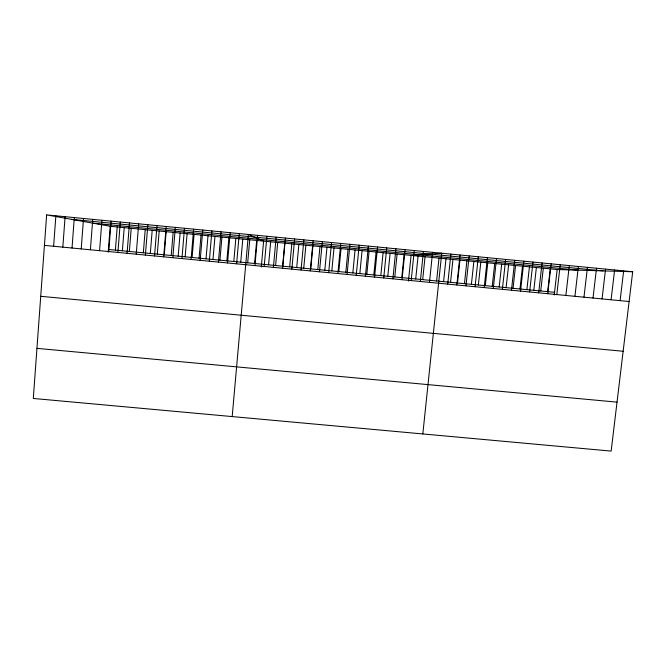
<?xml version="1.0" encoding="UTF-8"?>
<svg xmlns="http://www.w3.org/2000/svg" width="666" height="666" viewBox="0 0 666 666"><rect width="100%" height="100%" fill="white"/><g stroke="black" fill="none" stroke-linecap="round" stroke-linejoin="round"><path stroke-width="1" d="M46.645 214.902L33.3 398.459L611.147 451.098L632.7 271.745L46.645 214.902L110.206 226.265L557.159 269.539L632.7 271.745M53.63 246.262L55.869 215.801M62.829 247.144L65.093 216.691M72.028 248.027L74.309 217.582M81.219 248.909L83.516 218.481M90.401 249.792L92.724 219.372M99.575 250.674L101.923 220.263M108.192 252.214L110.206 226.265M108.749 251.548L111.122 221.154M115.401 250.108L117.216 226.94M117.915 252.431L120.305 222.044M122.386 250.782L124.217 227.622M127.081 253.313L129.487 222.935M129.379 251.457L131.219 228.296M136.239 254.187L138.67 223.826M143.34 252.797L145.205 229.653M145.388 255.07L147.844 224.717M150.316 253.463L152.198 230.328M154.537 255.944L157.01 225.608M157.293 254.137L159.182 231.002M163.678 256.826L166.175 226.498M164.261 254.803L166.167 231.685M171.229 255.478L173.152 232.359M172.81 257.7L175.333 227.381M178.197 256.144L180.128 233.033M181.943 258.575L184.482 228.272M185.156 256.81L187.104 233.708M191.067 259.457L193.623 229.154M192.116 257.484L194.072 234.382M199.076 258.15L201.04 235.056M200.183 260.331L202.764 230.045M206.027 258.816L208.008 235.731M209.299 261.205L211.905 230.927M212.978 259.482L214.968 236.405M218.406 262.079L221.029 231.818M219.922 260.156L221.928 237.079M226.865 260.822L228.888 237.754M227.514 262.953L230.161 232.7M233.808 261.488L235.839 238.428M236.605 263.828L239.277 233.583M240.742 262.154L242.79 239.102M232.184 416.575L248.393 234.465L263.619 241.117L261.288 266.916M247.677 262.82L249.733 239.768M254.612 263.486L256.676 240.443M254.945 265.584L257.65 235.364M264.177 266.475L266.908 236.264M268.581 264.827L270.671 241.8M273.401 267.357L276.157 237.163M275.616 265.501L277.722 242.482M282.65 266.184L284.773 243.165M282.625 268.248L285.406 238.062M289.685 266.858L291.816 243.848M291.85 269.131L294.647 238.952M296.711 267.532L298.859 244.53M301.057 270.013L303.879 239.852M303.738 268.207L305.894 245.213M310.264 270.895L313.112 240.742M310.764 268.881L312.928 245.887M317.782 269.555L319.963 246.57M319.472 271.786L322.327 241.641M324.8 270.23L326.989 247.252M328.663 272.669L331.551 242.532M331.81 270.904L334.016 247.935M337.853 273.551L340.759 243.431M338.819 271.578L341.034 248.609M345.829 272.252L348.052 249.292M347.044 274.434L349.966 244.322M352.83 272.918L355.07 249.966M356.218 275.308L359.165 245.213M359.831 273.593L362.079 250.649M365.393 276.19L368.365 246.104M366.824 274.267L369.089 251.332M373.817 274.941L376.099 252.006M374.567 277.073L377.555 246.994M380.81 275.607L383.1 252.689M383.733 277.955L386.738 247.885M387.795 276.282L390.101 253.363M392.89 278.829L395.92 248.776M394.78 276.956L397.103 254.037M401.765 277.622L404.096 254.72M402.039 279.712L405.095 249.667M408.458 281.035L411.08 255.394L441.741 253.222L422.827 433.941M411.188 280.586L414.26 250.558M415.717 278.962L418.073 256.069M420.329 281.468L423.426 251.448M422.685 279.637L425.058 256.743M429.47 282.342L432.584 252.331M436.621 280.969L439.011 258.1M443.589 281.643L445.987 258.774M447.727 284.099L450.882 254.112M450.549 282.309L452.955 259.449M456.843 284.973L460.023 254.995M457.5 282.975L459.931 260.123M464.452 283.649L466.891 260.797M465.959 285.847L469.164 255.886M471.403 284.315L473.859 261.472M475.074 286.721L478.296 256.768M478.355 284.981L480.81 262.146M484.174 287.595L487.42 257.65M485.298 285.647L487.77 262.82M492.232 286.313L494.721 263.495M493.273 288.47L496.536 258.533M499.175 286.979L501.673 264.169M502.372 289.344L505.652 259.424M506.11 287.645L508.616 264.835M511.455 290.218L514.768 260.306M513.036 288.311L515.559 265.509M519.963 288.977L522.502 266.184M520.537 291.084L523.867 261.189M526.889 289.643L529.437 266.85M529.62 291.958L532.966 262.071M533.816 290.309L536.371 267.524M538.694 292.832L542.057 262.953M540.734 290.975L543.306 268.198M547.652 291.641L550.233 268.864M547.76 293.698L551.148 263.836M554.245 295.03L557.159 269.539M556.818 294.572L560.231 264.71M565.875 295.438L569.305 265.592M574.925 296.312L578.379 266.475M583.974 297.178L587.445 267.357M593.015 298.043L596.511 268.231M602.047 298.909L605.561 269.114M611.08 299.783L614.618 269.988M620.104 300.649L623.659 270.862M36.938 348.36L617.032 402.139M40.726 296.312L623.143 351.273M71.62 219.364L603.096 270.879M92.882 223.168L577.813 270.138M108.408 249.442L554.562 292.307M44.431 245.379L629.12 301.515"/></g></svg>
